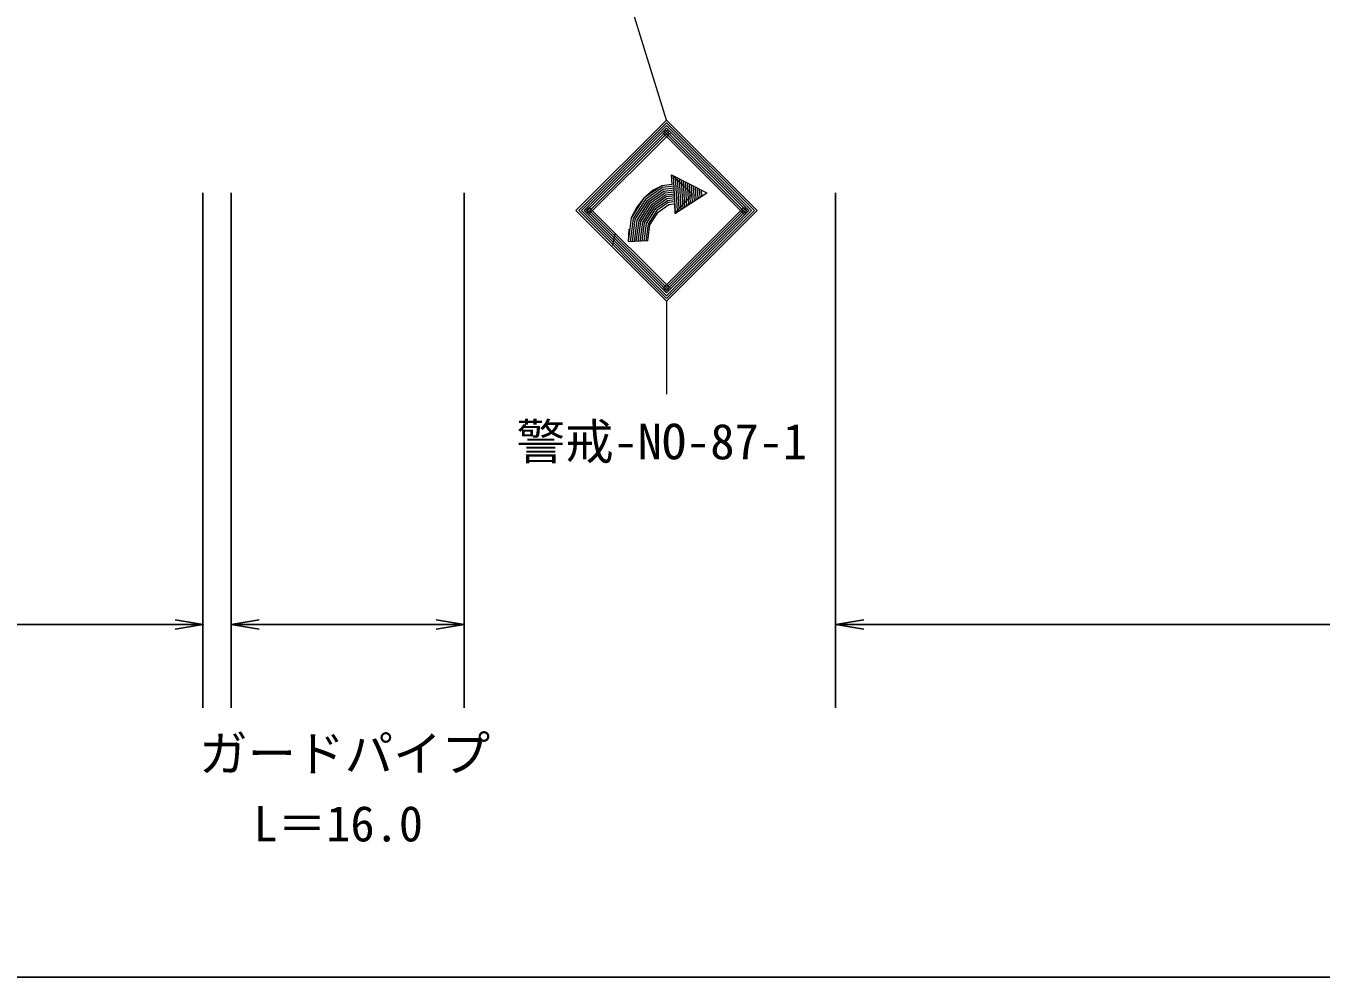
# Model space of a CAD drawing. Units: millimetres, scale not verified. Extents: x 40000 to 680000, y 20000 to 380000.
# Drawn here: x 272678 to 339412, y 205000 to 254013 of the extents above; entities that cross this region are included whole.
import ezdxf
from ezdxf.enums import TextEntityAlignment as Align

# ---------------------------------------------------------------- set-up
doc = ezdxf.new("R2010")
doc.units = ezdxf.units.MM
doc.header["$LTSCALE"] = 1000
for name, color, linetype, lineweight in [('M-BGD-RSTR', 7, 'Continuous', 13), ('M-STR-STR3', 7, 'Continuous', 25), ('M-TTL-BAND', 7, 'Continuous', 25)]:
    doc.layers.add(name, color=color, linetype=linetype, lineweight=lineweight)
doc.styles.add('ＭＳ ゴシック', font='')
doc.styles.get('ＭＳ ゴシック').set_extended_font_data('MS Gothic')

# ---------------------------------------------------------------- blocks, each defined once
blk = doc.blocks.new('open_arrow')
at = {"color": 0, "linetype": 'Continuous', "lineweight": -2}
blk.add_lwpolyline([(7.5, 1.25), (0, 0), (7.5, -1.25)], dxfattribs=at)

msp = doc.modelspace()

# ---------------------------------------------------------------- linework, layer by layer
at = {"layer": 'M-BGD-RSTR'}
for p, q in [((305688, 249161), (295516, 281820)), ((301021, 244495), (305688, 249161)), ((301162, 244495), (305688, 249020)), ((305688, 249161), (310355, 244495)), ((305688, 249020), (310213, 244495)), ((301304, 244495), (305688, 248879)), ((301445, 244495), (305688, 248737)), ((301516, 244424), (305758, 248666)), ((301586, 244353), (305829, 248596)), ((301657, 244282), (305900, 248525)), ((305475, 248525), (309718, 244282)), ((305546, 248596), (309789, 244353)), ((305617, 248666), (309860, 244424)), ((305688, 248879), (310072, 244495)), ((305688, 248737), (309930, 244495)), ((305947, 246337), (307761, 245416)), ((305947, 246337), (307031, 245364)), ((305974, 245838), (305947, 246337)), ((306152, 244385), (306050, 246285)), ((305444, 245776), (304522, 245130)), ((305481, 245679), (304596, 245060)), ((305518, 245583), (304669, 244989)), ((305444, 245776), (304994, 245548)), ((305974, 245838), (305444, 245776)), ((306079, 245749), (305481, 245679)), ((306084, 245649), (305518, 245583)), ((305974, 245838), (305971, 245837)), ((306247, 244490), (306153, 246232)), ((306341, 244595), (306256, 246180)), ((306444, 244558), (306359, 246128)), ((306540, 244621), (306462, 246075)), ((306637, 244684), (306565, 246023)), ((306734, 244747), (306668, 245971)), ((306830, 244810), (306771, 245919)), ((306927, 244873), (306874, 245866)), ((307024, 244936), (306977, 245814)), ((307121, 244999), (307080, 245762)), ((307217, 245062), (307183, 245710)), ((307314, 245125), (307286, 245657)), ((307411, 245188), (307389, 245605)), ((304522, 245130), (303867, 244117)), ((304596, 245060), (303963, 244082)), ((304669, 244989), (304059, 244047)), ((304742, 244918), (304155, 244011)), ((304522, 245130), (304159, 244670)), ((304994, 245548), (304522, 245130)), ((305554, 245486), (304742, 244918)), ((305591, 245390), (304816, 244847)), ((305628, 245294), (304889, 244777)), ((305664, 245197), (304962, 244706)), ((305701, 245101), (305036, 244635)), ((305738, 245005), (305109, 244565)), ((306090, 245549), (305554, 245486)), ((306095, 245449), (305591, 245390)), ((306100, 245349), (305628, 245294)), ((306106, 245249), (305664, 245197)), ((306111, 245149), (305701, 245101)), ((306117, 245049), (305738, 245005)), ((306122, 244949), (305774, 244908)), ((306117, 244345), (307761, 245416)), ((306117, 244345), (307031, 245364)), ((307508, 245251), (307491, 245553)), ((301021, 244495), (305688, 239828)), ((301162, 244495), (305688, 239969)), ((301304, 244495), (305688, 240110)), ((301445, 244495), (305688, 240252)), ((301516, 244565), (305758, 240323)), ((301586, 244636), (305829, 240393)), ((301657, 244707), (305900, 240464)), ((304159, 244670), (303867, 244117)), ((304816, 244847), (304252, 243976)), ((304889, 244777), (304348, 243941)), ((304962, 244706), (304444, 243905)), ((305036, 244635), (304540, 243870)), ((305109, 244565), (304637, 243835)), ((305182, 244494), (304733, 243800)), ((304829, 243764), (305256, 244423)), ((305774, 244908), (305182, 244494)), ((305256, 244423), (305811, 244812)), ((305475, 240464), (309718, 244707)), ((305546, 240393), (309789, 244636)), ((305617, 240323), (309860, 244565)), ((305688, 239828), (310355, 244495)), ((305688, 239969), (310213, 244495)), ((305688, 240110), (310072, 244495)), ((305688, 240252), (309930, 244495)), ((305811, 244812), (306090, 244844)), ((306090, 244844), (306117, 244345)), ((303867, 244117), (303707, 242878)), ((303963, 244082), (303808, 242883)), ((304059, 244047), (303910, 242889)), ((304155, 244011), (304011, 242894)), ((304252, 243976), (304113, 242900)), ((304348, 243941), (304214, 242905)), ((304444, 243905), (304316, 242911)), ((304540, 243870), (304417, 242916)), ((304637, 243835), (304519, 242921)), ((304733, 243800), (304620, 242927)), ((304722, 242932), (304829, 243764)), ((303028, 243279), (302910, 242694)), ((303749, 243533), (303707, 242878)), ((304722, 242932), (303707, 242878)), ((305688, 239828), (305688, 235032))]:
    msp.add_line(p, q, dxfattribs=at)
at = {"layer": 'M-STR-STR3'}
for p, q in [((281797, 245412), (281797, 218872)), ((283249, 245412), (283249, 218872)), ((295259, 245412), (295259, 218872)), ((314397, 245412), (314397, 218872)), ((281815, 223164), (179377, 223164)), ((295259, 223164), (283249, 223164)), ((557848, 223164), (314407, 223164))]:
    msp.add_line(p, q, dxfattribs=at)
at = {"layer": 'M-TTL-BAND'}
msp.add_line((40000, 205000), (579000, 205000), dxfattribs=at)

# ---------------------------------------------------------------- block references
at = {"layer": 'M-STR-STR3', "xscale": 193, "yscale": 193, "rotation": 180}
for p in [(281815, 223164), (295259, 223164)]:
    msp.add_blockref('open_arrow', p, dxfattribs=at)
at = {"layer": 'M-STR-STR3', "xscale": 193, "yscale": 193}
for p in [(283249, 223164), (314407, 223164)]:
    msp.add_blockref('open_arrow', p, dxfattribs=at)

# ---------------------------------------------------------------- texts
at = {"layer": 'M-BGD-RSTR', "style": 'ＭＳ ゴシック'}
msp.add_text('警戒-NO-87-1', height=1833, dxfattribs=at).set_placement((297955, 231131), align=Align.BOTTOM_LEFT)
at = {"layer": 'M-STR-STR3', "style": 'ＭＳ ゴシック'}
for s, p in [('ガードパイプ', (281601, 215053)), ('L＝16.0', (284405, 211441))]:
    msp.add_text(s, height=1833, dxfattribs=at).set_placement(p, align=Align.BOTTOM_LEFT)

doc.saveas('drawing.dxf')
